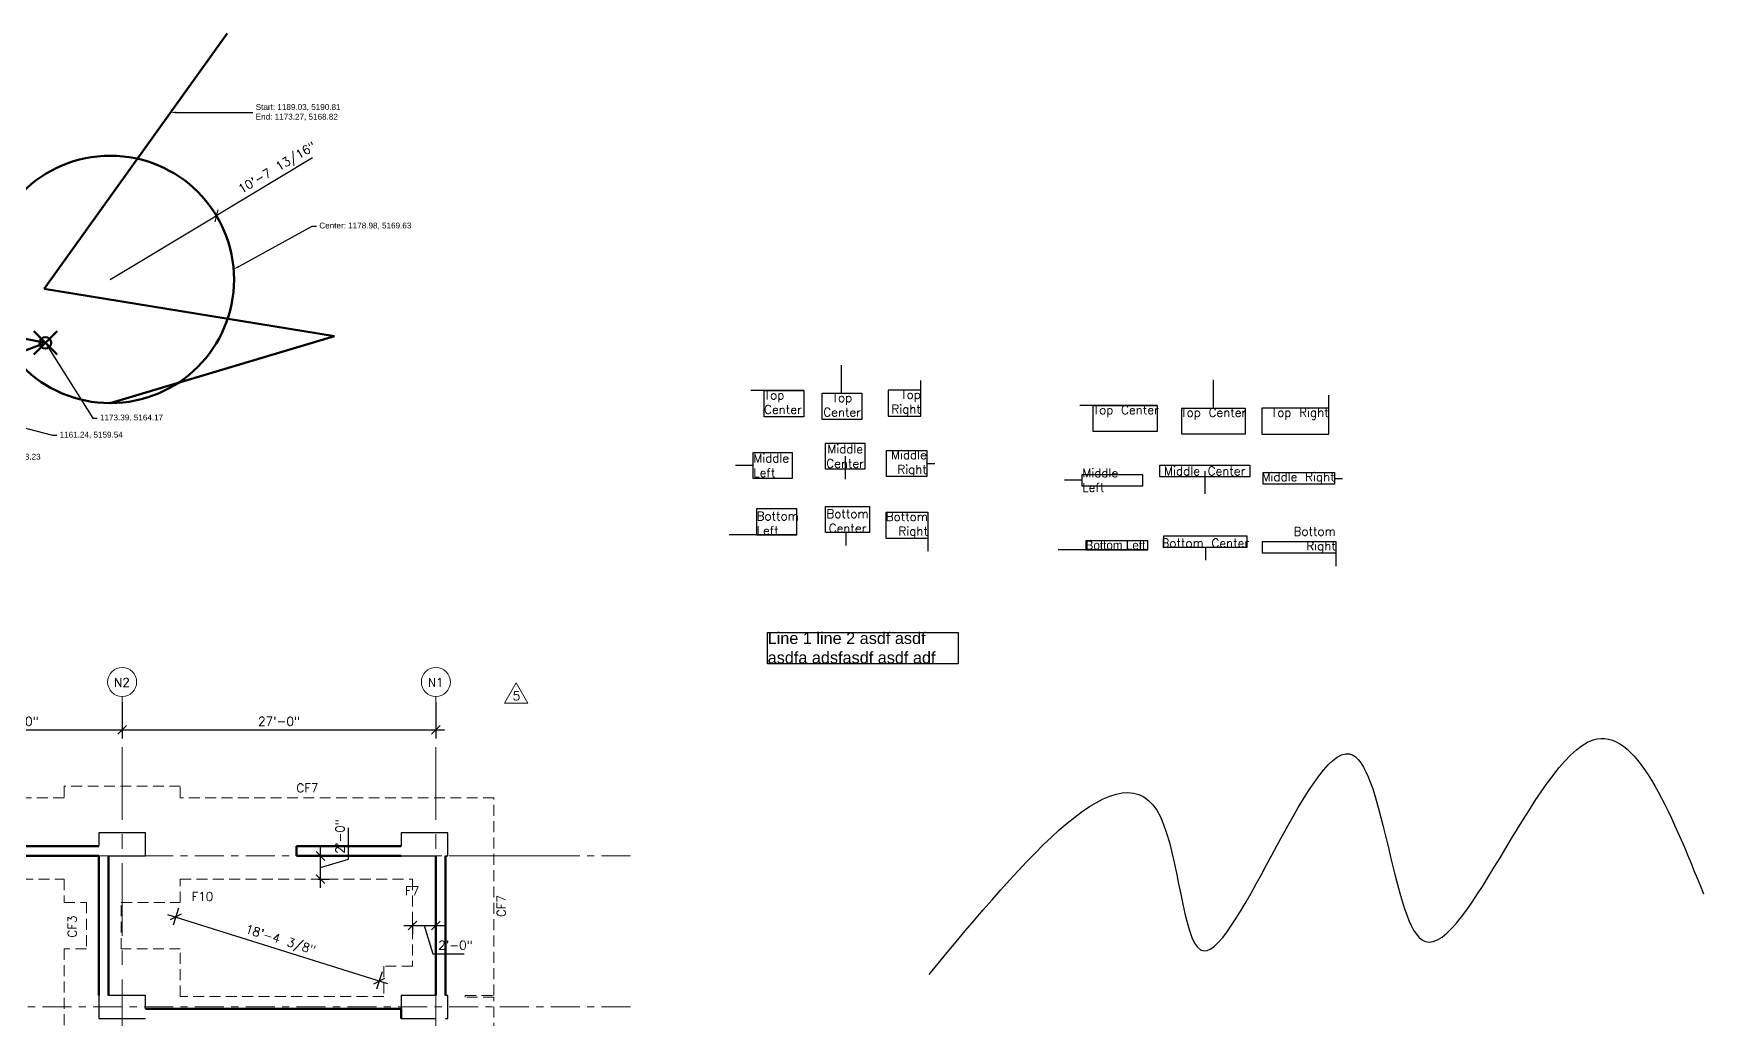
# Model space of a CAD drawing. Header units: feet. Extents: x 910 to 1330, y 4938 to 5224.
# Drawn here: x 1172.4 to 1316.1, y 5106 to 5190.8 of the extents above; entities that cross this region are included whole.
import ezdxf
from ezdxf import colors
from ezdxf.entities.mleader import LeaderData, LeaderLine
from ezdxf.math import Vec2, Vec3

# ---------------------------------------------------------------- set-up
doc = ezdxf.new("R2010")
doc.units = ezdxf.units.FT
doc.header["$LTSCALE"] = 5
doc.header["$MEASUREMENT"] = 0
doc.header["$PDMODE"] = 35
doc.header["$PDSIZE"] = 1
for name, pattern in [('CENTER', [2, 1.25, -0.25, 0.25, -0.25]), ('Grid Line 1_2_', [0.875, 0.5, -0.125, 0.125, -0.125]), ('Hidden', [0.28125, 0.1875, -0.09375])]:
    doc.linetypes.add(name, pattern=pattern)
doc.layers.get('0').update_dxf_attribs({"color": 250})
doc.layers.get('Defpoints').update_dxf_attribs({"color": 250})
for name, color, linetype, lineweight in [('A-ANNO-DIMS', 250, 'Continuous', 9), ('A-DETL', 250, 'Continuous', 9), ('A-DETL-MBND', 5, 'Hidden', 9), ('A-WALL', 250, 'Continuous', 13), ('G-ANNO-REVC-IDEN', 250, 'Continuous', 9), ('G-ANNO-TTLB-WIDE', 250, 'Continuous', 50), ('S-COLS', 250, 'Continuous', 9), ('S-FNDN-IDEN', 250, 'Continuous', 9), ('S-GRID', 1, 'CENTER', 9), ('S-GRID-IDEN', 1, 'Continuous', 9)]:
    doc.layers.add(name, color=color, linetype=linetype, lineweight=lineweight)
doc.layers.add('TEST', color=3, linetype='Continuous')
doc.styles.get("Standard").update_dxf_attribs({"font": 'arial.ttf'})
doc.styles.add('txt_also', font='txt.shx')
doc.dimstyles.new('Linear_-_3_32__Arial', dxfattribs={"dimtxt": 0.75, "dimasz": 0.75, "dimexe": 0.75, "dimexo": 0.5, "dimgap": 0.35, "dimtad": 1, "dimdec": 4, "dimlfac": 12, "dimrnd": 0.0625, "dimzin": 3, "dimdsep": 46, "dimlunit": 4, "dimtxsty": 'txt_also', "dimblk1": 'OBLIQUE', "dimblk2": 'OBLIQUE', "dimsah": 1, "dimcen": 0.09, "dimdle": 0.75, "dimazin": 0, "dimtfac": 1, "dimtdec": 4, "dimtmove": 1, "dimatfit": 2, "dimfxl": 1, "dimtvp": 1, "dimfrac": 2, "dimtolj": 1, "dimtzin": 0, "dimarcsym": 2})

# ---------------------------------------------------------------- blocks, each defined once
blk = doc.blocks.new('Grid - Tag_Column_Grid_Head-327277-NORTH GARAGE FOUNDATION PLAN')
at = {"layer": 'S-GRID-IDEN'}
blk.add_circle((0, 0), 0.156, dxfattribs=at)
blk = doc.blocks.new('_Oblique')
at = {"color": 0, "linetype": 'ByBlock', "lineweight": -2}
blk.add_line((-0.5, -0.5), (0.5, 0.5), dxfattribs=at)
blk = doc.blocks.new('*D30')
at = {"layer": 'A-ANNO-DIMS', "color": 0, "lineweight": -2, "transparency": 16777216}
for p, q in [((1204.25, 5114.01), (1207.75, 5114.01)), ((1205, 5114.22), (1205, 5113.26)), ((1206, 5114.01), (1206.73, 5111.59)), ((1207, 5114.22), (1207, 5113.26)), ((1206.73, 5111.59), (1209.43, 5111.59))]:
    blk.add_line(p, q, dxfattribs=at)
at = {"layer": 'Defpoints', "color": 0, "transparency": 16777216}
for p in [(1205, 5114.72), (1207, 5114.72), (1207, 5114.01)]:
    blk.add_point(p, dxfattribs=at)
at = {"layer": 'A-ANNO-DIMS', "color": 0, "lineweight": -2, "transparency": 16777216, "xscale": 0.75, "yscale": 0.75, "zscale": 0.75, "rotation": 180}
blk.add_blockref('_Oblique', (1205, 5114.01), dxfattribs=at)
at = {"layer": 'A-ANNO-DIMS', "color": 0, "lineweight": -2, "transparency": 16777216, "xscale": 0.75, "yscale": 0.75, "zscale": 0.75}
blk.add_blockref('_Oblique', (1207, 5114.01), dxfattribs=at)
at = {"layer": 'A-ANNO-DIMS', "color": 0, "transparency": 16777216, "insert": (1208.68, 5112.32), "char_height": 0.75, "width": 3.2068, "attachment_point": 5, "style": 'txt_also'}
blk.add_mtext('\\A1;2\'-0"', dxfattribs=at)
blk = doc.blocks.new('*D31')
at = {"layer": 'A-ANNO-DIMS', "color": 0, "lineweight": -2, "transparency": 16777216}
for p, q in [((1199.48, 5119.73), (1199.48, 5122.43)), ((1197.06, 5117.25), (1197.06, 5120.75)), ((1196.85, 5120), (1197.81, 5120)), ((1197.06, 5119), (1199.48, 5119.73)), ((1196.85, 5118), (1197.81, 5118))]:
    blk.add_line(p, q, dxfattribs=at)
at = {"layer": 'Defpoints', "color": 0, "transparency": 16777216}
for p in [(1196.35, 5120), (1197.06, 5120), (1196.35, 5118)]:
    blk.add_point(p, dxfattribs=at)
at = {"layer": 'A-ANNO-DIMS', "color": 0, "lineweight": -2, "transparency": 16777216, "xscale": 0.75, "yscale": 0.75, "zscale": 0.75}
for p, rotation in [((1197.06, 5120), 90), ((1197.06, 5118), 270)]:
    blk.add_blockref('_Oblique', p, dxfattribs=dict(at, rotation=rotation))
at = {"layer": 'A-ANNO-DIMS', "color": 0, "transparency": 16777216, "insert": (1198.75, 5121.68), "char_height": 0.75, "width": 3.2068, "attachment_point": 5, "rotation": 90, "style": 'txt_also'}
blk.add_mtext('\\A1;2\'-0"', dxfattribs=at)
blk = doc.blocks.new('Revision Tag - Revision Tag-1868994-NORTH GARAGE FOUNDATION PLAN')
at = {"layer": 'G-ANNO-REVC-IDEN'}
for p, q in [((0, 0.138), (-0.126, -0.08)), ((0, 0.138), (0.126, -0.08)), ((-0.126, -0.08), (0.126, -0.08))]:
    blk.add_line(p, q, dxfattribs=at)
blk = doc.blocks.new('*D43')
at = {"layer": 'A-ANNO-DIMS', "color": 0, "lineweight": -2, "transparency": 16777216}
for p, q in [((1162, 5133.23), (1162, 5130.1)), ((1180, 5133.23), (1180, 5130.1)), ((1161.25, 5130.85), (1180.75, 5130.85))]:
    blk.add_line(p, q, dxfattribs=at)
at = {"layer": 'Defpoints', "color": 0, "transparency": 16777216}
for p in [(1162, 5133.73), (1180, 5133.73), (1180, 5130.85)]:
    blk.add_point(p, dxfattribs=at)
at = {"layer": 'A-ANNO-DIMS', "color": 0, "lineweight": -2, "transparency": 16777216, "xscale": 0.75, "yscale": 0.75, "zscale": 0.75, "rotation": 180}
blk.add_blockref('_Oblique', (1162, 5130.85), dxfattribs=at)
at = {"layer": 'A-ANNO-DIMS', "color": 0, "lineweight": -2, "transparency": 16777216, "xscale": 0.75, "yscale": 0.75, "zscale": 0.75}
blk.add_blockref('_Oblique', (1180, 5130.85), dxfattribs=at)
at = {"layer": 'A-ANNO-DIMS', "color": 0, "transparency": 16777216, "insert": (1171, 5131.59), "char_height": 0.75, "attachment_point": 5, "style": 'txt_also'}
blk.add_mtext('\\A1;18\'-0"', dxfattribs=at)
blk = doc.blocks.new('*D44')
at = {"layer": 'A-ANNO-DIMS', "color": 0, "lineweight": -2, "transparency": 16777216}
for p, q in [((1180, 5133.23), (1180, 5130.1)), ((1207, 5133.23), (1207, 5130.1)), ((1179.25, 5130.85), (1207.75, 5130.85))]:
    blk.add_line(p, q, dxfattribs=at)
at = {"layer": 'Defpoints', "color": 0, "transparency": 16777216}
for p in [(1180, 5133.73), (1207, 5133.73), (1207, 5130.85)]:
    blk.add_point(p, dxfattribs=at)
at = {"layer": 'A-ANNO-DIMS', "color": 0, "lineweight": -2, "transparency": 16777216, "xscale": 0.75, "yscale": 0.75, "zscale": 0.75, "rotation": 180}
blk.add_blockref('_Oblique', (1180, 5130.85), dxfattribs=at)
at = {"layer": 'A-ANNO-DIMS', "color": 0, "lineweight": -2, "transparency": 16777216, "xscale": 0.75, "yscale": 0.75, "zscale": 0.75}
blk.add_blockref('_Oblique', (1207, 5130.85), dxfattribs=at)
at = {"layer": 'A-ANNO-DIMS', "color": 0, "transparency": 16777216, "insert": (1193.5, 5131.59), "char_height": 0.75, "attachment_point": 5, "style": 'txt_also'}
blk.add_mtext('\\A1;27\'-0"', dxfattribs=at)
blk = doc.blocks.new('*D45')
at = {"layer": 'Defpoints', "color": 0, "transparency": 16777216}
for p in [(1188.1, 5175.12), (1178.98, 5169.63)]:
    blk.add_point(p, dxfattribs=at)
at = {"layer": 'G-ANNO-TTLB-WIDE', "color": 0, "lineweight": -2, "transparency": 16777216}
for p in [(1196.38, 5180.1), (1178.98, 5169.63)]:
    blk.add_line(p, (1188.1, 5175.12), dxfattribs=at)
at = {"layer": 'G-ANNO-TTLB-WIDE', "color": 0, "lineweight": -2, "transparency": 16777216, "xscale": 0.75, "yscale": 0.75, "zscale": 0.75, "rotation": 211.0293548250347}
blk.add_blockref('_Oblique', (1188.1, 5175.12), dxfattribs=at)
at = {"layer": 'G-ANNO-TTLB-WIDE', "color": 0, "transparency": 16777216, "insert": (1193.38, 5179.16), "char_height": 0.75, "attachment_point": 5, "rotation": 31.0294, "style": 'txt_also'}
blk.add_mtext('\\A1;10\'-7 13/16"', dxfattribs=at)
blk = doc.blocks.new('*D47')
at = {"layer": 'Defpoints', "color": 0, "ltscale": 10, "transparency": 16777216}
for p in [(1185, 5116), (1202.52, 5110.5), (1202.13, 5109.24)]:
    blk.add_point(p, dxfattribs=at)
at = {"layer": 'G-ANNO-TTLB-WIDE', "color": 0, "lineweight": -2, "ltscale": 10, "transparency": 16777216}
for p, q in [((1183.89, 5114.97), (1202.84, 5109.02)), ((1184.85, 5115.52), (1184.38, 5114.03)), ((1202.37, 5110.02), (1201.9, 5108.53))]:
    blk.add_line(p, q, dxfattribs=at)
at = {"layer": 'G-ANNO-TTLB-WIDE', "color": 0, "lineweight": -2, "ltscale": 10, "transparency": 16777216, "xscale": 0.75, "yscale": 0.75, "zscale": 0.75}
for p, rotation in [((1184.6, 5114.74), 162.5723005389971), ((1202.13, 5109.24), 342.5723005389971)]:
    blk.add_blockref('_Oblique', p, dxfattribs=dict(at, rotation=rotation))
at = {"layer": 'G-ANNO-TTLB-WIDE', "color": 0, "ltscale": 10, "transparency": 16777216, "insert": (1193.59, 5112.7), "char_height": 0.75, "attachment_point": 5, "rotation": 342.5723, "style": 'txt_also'}
blk.add_mtext('\\A1;18\'-4 3/8"', dxfattribs=at)

msp = doc.modelspace()

# ---------------------------------------------------------------- linework, layer by layer
at = {"layer": 'A-DETL', "lineweight": 20}
msp.add_line((1210.4915312, 5120), (1219.1581979, 5120), dxfattribs=at)
at = {"layer": 'A-DETL-MBND'}
for points in [[(1167, 4995), (1212, 4995), (1212, 5107.8333333), (1209.5208333, 5107.8333333), (1209.5208333, 5108), (1212, 5108), (1212, 5125), (1185, 5125), (1185, 5126), (1175, 5126), (1175, 5125), (1147.5, 5125)], [(1147.5, 5118), (1175, 5118), (1175, 5116), (1176.9166667, 5116), (1176.9166667, 5112), (1175, 5112), (1175, 5102), (1185, 5102), (1185, 5104.9166667), (1202.5208333, 5104.9166667), (1202.5208333, 5103.5), (1205, 5103.5), (1205, 5070.4166667), (1203, 5070.4166667), (1203, 5049.4166667), (1205, 5049.4166667), (1205, 5003.4791667), (1203.5208333, 5003.4791667), (1203.5208333, 5002), (1167, 5002)]]:
    msp.add_lwpolyline(points, dxfattribs=at)
msp.add_lwpolyline([(1179.9166667, 5116), (1185, 5116), (1185, 5118), (1205, 5118), (1205, 5110.5), (1202.5208333, 5110.5), (1202.5208333, 5107.9166667), (1185, 5107.9166667), (1185, 5112), (1179.9166667, 5112)], close=True, dxfattribs=at)
at = {"layer": 'A-WALL', "lineweight": 50}
for p, q in [((1178, 5120.8333333), (1144.5, 5120.8333333)), ((1204.0208333, 5120.8333333), (1195, 5120.8333333)), ((1195, 5120.8333333), (1195, 5120)), ((1144.5, 5120), (1178, 5120)), ((1178, 5120), (1178, 5108)), ((1178.8333333, 5108), (1178.8333333, 5120)), ((1195, 5120), (1204.0208333, 5120)), ((1207, 5120), (1207, 5108)), ((1207.8333333, 5108), (1207.8333333, 5120)), ((1204, 5106.8333333), (1182, 5106.8333333)), ((1204, 5106), (1204, 5106.8333333))]:
    msp.add_line(p, q, dxfattribs=at)
at = {"layer": 'G-ANNO-TTLB-WIDE'}
for p, q in [((1189.0343531, 5190.8134078), (1173.2732994, 5168.8179721)), ((1173.2732994, 5168.8179721), (1198.2735926, 5164.7447436)), ((1198.2735926, 5164.7447436), (1178.9798876, 5158.98382))]:
    msp.add_line(p, q, dxfattribs=at)
msp.add_lwpolyline([(1161.2360358, 5159.5427569), (1173.394909, 5164.1748817), (1161.7734446, 5166.4573778), (1169.9017518, 5172.0293542), (1164.5948412, 5175.7216276)], dxfattribs=at)
msp.add_circle((1178.9798876, 5169.6326182), 10.6487981, dxfattribs=at)
msp.add_point((1173.394909, 5164.1748817), dxfattribs=at)
at = {"layer": 'S-COLS', "lineweight": 30}
for p, q in [((1182, 5122), (1178, 5122)), ((1178, 5122), (1178, 5120.8333333)), ((1182, 5120), (1182, 5122)), ((1208.0208333, 5122), (1204.0208333, 5122)), ((1204.0208333, 5122), (1204.0208333, 5120.8333333)), ((1208.0208333, 5120), (1208.0208333, 5122)), ((1178.8333333, 5120), (1182, 5120)), ((1204.0208333, 5120), (1207, 5120)), ((1207.8333333, 5120), (1208.0208333, 5120)), ((1178, 5108), (1178, 5106)), ((1182, 5108), (1178.8333333, 5108)), ((1182, 5106.8333333), (1182, 5108)), ((1207, 5108), (1204.0208333, 5108)), ((1204.0208333, 5108), (1204.0208333, 5106)), ((1208.0208333, 5108), (1207.8333333, 5108)), ((1208.0208333, 5106), (1208.0208333, 5108)), ((1178, 5106), (1182, 5106)), ((1204.0208333, 5106), (1207, 5106)), ((1207.8333333, 5106), (1208.0208333, 5106))]:
    msp.add_line(p, q, dxfattribs=at)
at = {"layer": 'S-GRID'}
for p, q in [((1180, 4983.1206391), (1180, 5133.7266495)), ((1207, 4983.1206391), (1207, 5133.7266495))]:
    msp.add_line(p, q, dxfattribs=at)
at = {"layer": 'S-GRID', "linetype": 'Grid Line 1_2_'}
for p, q in [((1223.7579736, 5120), (987.5957821, 5120)), ((1223.7579736, 5107), (987.5957821, 5107))]:
    msp.add_line(p, q, dxfattribs=at)
at = {"layer": 'TEST', "color": 221}
for p, q in [((1241.9213013, 5159.8298285), (1241.9213013, 5162.2492526)), ((1248.7416658, 5160.0994721), (1248.7416658, 5160.9382592)), ((1273.9290126, 5158.5581162), (1273.9290126, 5160.9775404)), ((1283.8424189, 5158.5581162), (1283.8424189, 5159.666547)), ((1234.3177765, 5153.6211278), (1232.7858212, 5153.6211278)), ((1242.226704, 5154.4123901), (1242.226704, 5152.4455554)), ((1249.2556779, 5153.7803875), (1249.9317539, 5153.7803875)), ((1262.637403, 5152.3494156), (1261.1054477, 5152.3494156)), ((1273.1739292, 5153.1406779), (1273.1739292, 5151.1738432)), ((1284.356431, 5152.5086752), (1285.032507, 5152.5086752)), ((1242.2815001, 5147.8390874), (1242.2815001, 5146.7392456)), ((1249.3534544, 5147.3419699), (1249.3534544, 5146.2263014)), ((1273.2287253, 5146.5673751), (1273.2287253, 5145.4675334)), ((1284.4542074, 5146.0702577), (1284.4542074, 5144.9545891))]:
    msp.add_line(p, q, dxfattribs=at)
at = {"layer": 'TEST', "color": 221, "ltscale": 10}
for p, q in [((1238.6665655, 5160.0575439), (1234.0935035, 5160.0575439)), ((1269.0836689, 5158.7858317), (1262.41313, 5158.7858317)), ((1238.0725909, 5147.640101), (1232.2494004, 5147.640101)), ((1268.2667381, 5146.3683887), (1260.5690269, 5146.3683887))]:
    msp.add_line(p, q, dxfattribs=at)
for points in [[(1235.252375, 5160.0575439), (1238.6665655, 5160.0575439), (1238.6665655, 5157.8075439), (1235.252375, 5157.8075439)], [(1240.2603419, 5159.8298285), (1243.6745324, 5159.8298285), (1243.6745324, 5157.5798285), (1240.2603419, 5157.5798285)], [(1248.7416658, 5160.0994721), (1245.9172545, 5160.0994721), (1245.9172545, 5157.8494721), (1248.7416658, 5157.8494721)], [(1263.5720015, 5158.7858317), (1269.0836689, 5158.7858317), (1269.0836689, 5156.5358317), (1263.5720015, 5156.5358317)], [(1271.2075671, 5158.5581162), (1276.650458, 5158.5581162), (1276.650458, 5156.3081162), (1271.2075671, 5156.3081162)], [(1283.8424189, 5158.5581162), (1278.0825404, 5158.5581162), (1278.0825404, 5156.3081162), (1283.8424189, 5156.3081162)], [(1243.9249874, 5153.2873901), (1240.5284206, 5153.2873901), (1240.5284206, 5155.5373901), (1243.9249874, 5155.5373901)], [(1249.2556779, 5152.6553875), (1245.7952054, 5152.6553875), (1245.7952054, 5154.9053875), (1249.2556779, 5154.9053875)], [(1234.3177765, 5154.7461278), (1237.6545867, 5154.7461278), (1237.6545867, 5152.4961278), (1234.3177765, 5152.4961278)], [(1277.0441049, 5152.6406779), (1269.3037535, 5152.6406779), (1269.3037535, 5153.6406779), (1277.0441049, 5153.6406779)], [(1262.637403, 5152.8494156), (1267.8306878, 5152.8494156), (1267.8306878, 5151.8494156), (1262.637403, 5151.8494156)], [(1284.356431, 5152.0121766), (1278.2130011, 5152.0121766), (1278.2130011, 5153.0121766), (1284.356431, 5153.0121766)], [(1234.6065086, 5147.640101), (1238.0725909, 5147.640101), (1238.0725909, 5149.890101), (1234.6065086, 5149.890101)], [(1244.3330306, 5147.8390874), (1240.5377167, 5147.8390874), (1240.5377167, 5150.0890874), (1244.3330306, 5150.0890874)], [(1249.3534544, 5147.3419699), (1245.7579048, 5147.3419699), (1245.7579048, 5149.5919699), (1249.3534544, 5149.5919699)], [(1262.9261351, 5146.3683887), (1268.2667381, 5146.3683887), (1268.2667381, 5147.143457), (1262.9261351, 5147.143457)], [(1276.8008809, 5146.5673751), (1269.6565698, 5146.5673751), (1269.6565698, 5147.5673751), (1276.8008809, 5147.5673751)], [(1284.4542074, 5146.0702577), (1278.1392055, 5146.0702577), (1278.1392055, 5147.0702577), (1284.4542074, 5147.0702577)], [(1235.5562162, 5139.2482921), (1251.9659201, 5139.2482921), (1251.9659201, 5136.5311479), (1235.5562162, 5136.5311479)]]:
    msp.add_lwpolyline(points, close=True, dxfattribs=at)
msp.add_open_spline([(1249.4448485, 5109.7993001), (1257.7945169, 5119.8654948), (1270.2923515, 5134.9326365), (1271.8509638, 5099.6829637), (1287.4607201, 5144.9348893), (1290.3658538, 5096.7764334), (1306.157502, 5141.2521893), (1313.1728468, 5123.9671996), (1316.1091932, 5116.7323852)], degree=3, knots=[0, 0, 0, 0, 24.0907175695, 36.0591330558, 57.2560022229, 74.3872472622, 97.0520317861, 113.367718196, 113.367718196, 113.367718196, 113.367718196], dxfattribs=at)

# ---------------------------------------------------------------- block references
at = {"layer": 'G-ANNO-REVC-IDEN', "xscale": 7.999999999999992, "yscale": 7.999999999999992, "zscale": 7.999999999999992}
msp.add_blockref('Revision Tag - Revision Tag-1868994-NORTH GARAGE FOUNDATION PLAN', (1213.9145468, 5133.7903396), dxfattribs=at)
at = {"layer": 'S-GRID-IDEN', "xscale": 7.999999999999992, "yscale": 7.999999999999992, "zscale": 7.999999999999992}
for p in [(1180, 5134.9766495), (1207, 5134.9766495)]:
    msp.add_blockref('Grid - Tag_Column_Grid_Head-327277-NORTH GARAGE FOUNDATION PLAN', p, dxfattribs=at)

# ---------------------------------------------------------------- texts
at = {"layer": 'G-ANNO-REVC-IDEN', "insert": (1213.6192733, 5134.1568475), "char_height": 0.75, "width": 0.707, "attachment_point": 1, "style": 'txt_also'}
msp.add_mtext('5', dxfattribs=at)
at = {"layer": 'S-FNDN-IDEN', "char_height": 0.75, "attachment_point": 1, "style": 'txt_also'}
for s, insert, width in [('CF7', (1194.9952845, 5126.2295713), 2.424), ('F10', (1185.9686488, 5116.879108), 2.19675), ('F7', (1204.3560423, 5117.379108), 1.48975)]:
    msp.add_mtext(s, dxfattribs=dict(at, insert=insert, width=width))
at = {"layer": 'S-FNDN-IDEN', "char_height": 0.75, "width": 2.424, "attachment_point": 1, "rotation": 90, "style": 'txt_also'}
for s, insert in [('CF7', (1212.2560019, 5114.7452845)), ('CF3', (1175.313594, 5112.9779541))]:
    msp.add_mtext(s, dxfattribs=dict(at, insert=insert))
at = {"layer": 'S-GRID-IDEN', "char_height": 0.75, "width": 1.64125, "attachment_point": 1, "style": 'txt_also'}
for s, insert in [('N2', (1179.3114266, 5135.316739)), ('N1', (1206.3114266, 5135.316739))]:
    msp.add_mtext(s, dxfattribs=dict(at, insert=insert))
at = {"layer": 'TEST', "char_height": 0.75, "style": 'txt_also'}
for s, insert, width, attachment_point in [('Top Center', (1235.252375, 5160.0575439), 3.414190473, 1), ('Top Center', (1241.9674371, 5159.8298285), 3.414190473, 2), ('Top Right', (1248.7416658, 5160.0994721), 2.824411319, 3), ('Top Center', (1263.5720015, 5158.7858317), 5.511667389, 1), ('Top Center', (1273.9290126, 5158.5581162), 5.442890904, 2), ('Top Right', (1283.8424189, 5158.5581162), 5.759878447, 3), ('Middle Center', (1242.226704, 5154.4123901), 3.396566833, 5), ('Middle Right', (1249.2556779, 5153.7803875), 3.460472549, 6), ('Middle Left', (1234.3177765, 5153.6211278), 3.336810278, 4), ('Middle Left', (1262.637403, 5152.3494156), 5.193284834, 4), ('Middle Center', (1273.1739292, 5153.1406779), 7.740351377, 5), ('Middle Right', (1284.356431, 5152.5121766), 6.143429921, 6), ('Bottom Left', (1234.6065086, 5147.640101), 3.466082333, 7), ('Bottom Center', (1242.4353737, 5147.8390874), 3.795313966, 8), ('Bottom Right', (1249.3534544, 5147.3419699), 3.59554955, 9), ('Bottom Right', (1284.4542074, 5146.0702577), 6.315001969, 9), ('Bottom Center', (1273.2287253, 5146.5673751), 7.144311138, 8)]:
    msp.add_mtext(s, dxfattribs=dict(at, insert=insert, width=width, attachment_point=attachment_point))
at = {"layer": 'TEST', "ltscale": 10, "insert": (1262.9261351, 5146.3683887), "char_height": 0.75, "attachment_point": 7}
msp.add_mtext_dynamic_manual_height_columns('{\\Ftxt|c0;Bottom Left}', width=5.340603028, gutter_width=150, heights=[0], dxfattribs=at)
at = {"layer": 'TEST', "color": 221, "ltscale": 10, "insert": (1235.5562162, 5139.2482921), "char_height": 1, "attachment_point": 1}
msp.add_mtext_dynamic_manual_height_columns('Line 1 line 2 asdf asdf\\Pasdfa adsfasdf asdf adf', width=16.409703951, gutter_width=150, heights=[0], dxfattribs=at)

# ---------------------------------------------------------------- dimensions: what is measured, and where the dimension line sits
at = {"layer": 'A-ANNO-DIMS'}
for base, p1, p2, override, picture, middle in [((1180, 5130.8523046), (1162, 5133.7266495), (1180, 5133.7266495), {"dimscale": 1, "dimpost": '<>'}, '*D43', (1171, 5131.5852344)), ((1207, 5130.8523046), (1180, 5133.7266495), (1207, 5133.7266495), {"dimscale": 1, "dimpost": '<>'}, '*D44', (1193.5, 5131.5852344)), ((1207, 5114.0137926), (1205, 5114.7208994), (1207, 5114.7208994), {"dimscale": 1, "dimpost": '<>', "dimfxl": 24}, '*D30', (1207.0771368, 5112.3229331))]:
    dim = msp.add_linear_dim(base=base, p1=p1, p2=p2, dimstyle='Linear_-_3_32__Arial', override=override, dxfattribs=at)
    dim.commit()
    dim.dimension.update_dxf_attribs({"geometry": picture, "text_midpoint": middle})
dim = msp.add_linear_dim(base=(1197.0574157, 5120), p1=(1196.3503089, 5118), p2=(1196.3503089, 5120), angle=90, dimstyle='Linear_-_3_32__Arial', override={"dimscale": 1, "dimpost": '<>', "dimfxl": 24}, dxfattribs=at)
dim.commit()
dim.dimension.update_dxf_attribs({"geometry": '*D31', "text_midpoint": (1198.7482752, 5120.0771368)})
at = {"layer": 'G-ANNO-TTLB-WIDE'}
dim = msp.add_radius_dim(center=(1178.9798876, 5169.6326182), mpoint=(1188.104878, 5175.1218305), dimstyle='Linear_-_3_32__Arial', override={"dimpost": '<>'}, dxfattribs=at)
dim.commit()
dim.dimension.update_dxf_attribs({"geometry": '*D45', "text_midpoint": (1193.758633, 5178.5228928), "dimtype": 164})
at = {"layer": 'G-ANNO-TTLB-WIDE', "color": 221, "ltscale": 10}
dim = msp.add_aligned_dim(p1=(1185, 5116), p2=(1202.5208333, 5110.5), distance=-1.3193411, dimstyle='Linear_-_3_32__Arial', override={"dimpost": '<>'}, dxfattribs=at)
dim.commit()
dim.dimension.update_dxf_attribs({"geometry": '*D47', "text_midpoint": (1193.5863175, 5112.6953886)})

# ---------------------------------------------------------------- leaders
at = {"layer": 'G-ANNO-TTLB-WIDE'}
ml = msp.add_multileader_mtext('Standard', dxfattribs=at)
ml.set_content('Start: 1189.03, 5190.81\\PEnd: 1173.27, 5168.82', color=256)
ml.set_leader_properties()
ml.build(insert=Vec2(0, 0))
ml.multileader.update_dxf_attribs({"text_left_attachment_type": 2, "text_right_attachment_type": 2, "dogleg_length": 0.36, "arrow_head_size": 0.5})
ctx = ml.context
ctx.base_point, ctx.char_height, ctx.arrow_head_size, ctx.landing_gap_size, ctx.plane_origin = Vec3(1191.2459061, 5184.0052964), 0.5, 0.5, 0.25, Vec3(1184.1559315, 5184.0052964)
ctx.left_attachment, ctx.right_attachment = 2, 2
notes = []
notes.append((ctx, [(0, (1, 1, 0), (1190.8859061, 5184.0052964), (1, 0), 0.36, [(0, [(1184.1559315, 5184.0052964)], 0, [])])]))
ctx.mtext.insert, ctx.mtext.flow_direction = Vec3(1191.4959061, 5184.7267038), 5
ml = msp.add_multileader_mtext('Standard', dxfattribs=at)
ml.set_content('Center: 1178.98, 5169.63', color=256)
ml.set_leader_properties()
ml.build(insert=Vec2(0, 0))
ml.multileader.update_dxf_attribs({"text_left_attachment_type": 2, "text_right_attachment_type": 2, "dogleg_length": 0.36, "arrow_head_size": 0.5})
ctx = ml.context
ctx.base_point, ctx.char_height, ctx.arrow_head_size, ctx.landing_gap_size, ctx.plane_origin = Vec3(1196.7181173, 5174.2200962), 0.5, 0.5, 0.25, Vec3(1189.5928407, 5170.5056183)
ctx.left_attachment, ctx.right_attachment = 2, 2
notes.append((ctx, [(0, (1, 1, 0), (1196.3581173, 5174.2200962), (1, 0), 0.36, [(0, [(1189.5928407, 5170.5056183)], 0, [])])]))
ctx.mtext.insert, ctx.mtext.flow_direction = Vec3(1196.9681173, 5174.5238138), 5
ml = msp.add_multileader_mtext('Standard', dxfattribs=at)
ml.set_content('1173.39, 5164.17', color=256)
ml.set_leader_properties()
ml.build(insert=Vec2(0, 0))
ml.multileader.update_dxf_attribs({"text_left_attachment_type": 2, "text_right_attachment_type": 2, "dogleg_length": 0.36, "arrow_head_size": 0.5})
ctx = ml.context
ctx.base_point, ctx.char_height, ctx.arrow_head_size, ctx.landing_gap_size, ctx.plane_origin = Vec3(1177.8394256, 5157.6976622), 0.5, 0.5, 0.25, Vec3(1173.394909, 5164.1748817)
ctx.left_attachment, ctx.right_attachment = 2, 2
notes.append((ctx, [(0, (1, 1, 0), (1177.4794256, 5157.6976622), (1, 0), 0.36, [(0, [(1173.394909, 5164.1748817)], 0, [])])]))
ctx.mtext.insert, ctx.mtext.flow_direction = Vec3(1178.0894256, 5157.9981397), 5
ml = msp.add_multileader_mtext('Standard', dxfattribs=at)
ml.set_content('1161.24, 5159.54', color=256)
ml.set_leader_properties()
ml.build(insert=Vec2(0, 0))
ml.multileader.update_dxf_attribs({"text_left_attachment_type": 2, "text_right_attachment_type": 2, "dogleg_length": 0.36, "arrow_head_size": 0.5})
ctx = ml.context
ctx.base_point, ctx.char_height, ctx.arrow_head_size, ctx.landing_gap_size, ctx.plane_origin = Vec3(1174.3696733, 5156.2176779), 0.5, 0.5, 0.25, Vec3(1161.2360358, 5159.5427569)
ctx.left_attachment, ctx.right_attachment = 2, 2
notes.append((ctx, [(0, (1, 1, 0), (1174.0096733, 5156.2176779), (1, 0), 0.36, [(0, [(1161.2360358, 5159.5427569)], 0, [])])]))
ctx.mtext.insert, ctx.mtext.flow_direction = Vec3(1174.6196733, 5156.5181553), 5
ml = msp.add_multileader_mtext('Standard', dxfattribs=at)
ml.set_content('Center: 1156.89, 5143.23\\PRadius: 9.00', color=256)
ml.set_leader_properties()
ml.build(insert=Vec2(0, 0))
ml.multileader.update_dxf_attribs({"text_left_attachment_type": 2, "text_right_attachment_type": 2, "dogleg_length": 0.36, "arrow_head_size": 0.5})
ctx = ml.context
ctx.base_point, ctx.char_height, ctx.arrow_head_size, ctx.landing_gap_size, ctx.plane_origin = Vec3(1164.809679, 5153.9465117), 0.5, 0.5, 0.25, Vec3(1156.8871985, 5143.2253446)
ctx.left_attachment, ctx.right_attachment = 2, 2
notes.append((ctx, [(0, (1, 1, 0), (1164.449679, 5153.9465117), (1, 0), 0.36, [(0, [(1160.7348396, 5151.3614161)], 0, [])])]))
ctx.mtext.insert, ctx.mtext.flow_direction = Vec3(1165.059679, 5154.6227282), 5
for ctx, leaders in notes:
    for number, flags, end, landing, length, lines in leaders:
        leader = LeaderData()
        leader.index, (leader.has_last_leader_line, leader.has_dogleg_vector, leader.attachment_direction) = number, flags
        leader.last_leader_point, leader.dogleg_vector, leader.dogleg_length = Vec3(end), Vec3(landing), length
        for number, points, colour, breaks in lines:
            line = LeaderLine()
            line.index, line.vertices, line.color, line.breaks = number, Vec3.list(points), colors.encode_raw_color(colour), breaks
            leader.lines.append(line)
        ctx.leaders.append(leader)

doc.saveas('drawing.dxf')
